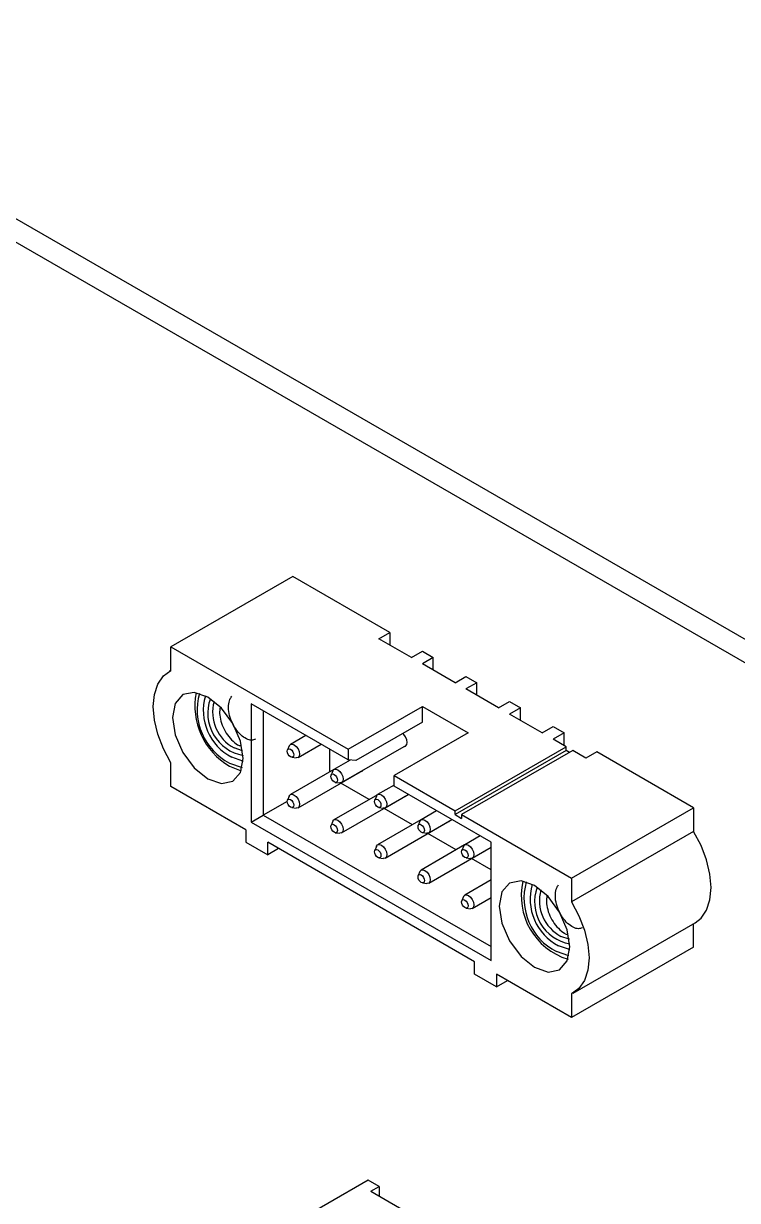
# Model space of a CAD drawing. Header units: millimetres. Extents: x 461 to 1302, y 117 to 711.
# Drawn here: x 919.2 to 965.5, y 325.6 to 402 of the extents above; entities that cross this region are included whole.
import ezdxf

# ---------------------------------------------------------------- set-up
doc = ezdxf.new("R2010")
doc.units = ezdxf.units.MM
doc.layers.get('0').update_dxf_attribs({"lineweight": 50})

msp = doc.modelspace()

# ---------------------------------------------------------------- linework, layer by layer
at = {"color": 7, "linetype": 'Continuous', "lineweight": 25}
for p, q in [((1009.818, 336.709), (896.682, 402.02)), ((895.373, 401.265), (1008.509, 335.953)), ((936.646, 366.102), (928.726, 361.53)), ((942.939, 362.469), (936.646, 366.102)), ((942.232, 362.061), (942.939, 362.469)), ((942.939, 362.469), (942.939, 361.653)), ((944.353, 360.836), (942.232, 362.061)), ((928.726, 359.992), (928.726, 361.53)), ((928.726, 361.53), (940.252, 354.876)), ((944.353, 360.836), (945.06, 361.244)), ((945.06, 361.244), (945.767, 360.836)), ((945.767, 360.836), (945.06, 360.428)), ((947.181, 359.203), (945.06, 360.428)), ((945.767, 360.02), (945.767, 360.836)), ((928.726, 359.996), (928.63, 359.941)), ((947.181, 359.203), (947.889, 359.612)), ((947.889, 359.612), (948.596, 359.203)), ((948.596, 359.203), (947.889, 358.795)), ((950.01, 357.571), (947.889, 358.795)), ((948.596, 358.387), (948.596, 359.203)), ((930.974, 358.348), (930.946, 358.28)), ((940.252, 354.186), (933.956, 357.82)), ((933.956, 357.82), (933.956, 350.138)), ((950.01, 357.571), (950.717, 357.979)), ((950.717, 357.979), (951.424, 357.571)), ((934.736, 357.37), (934.736, 350.589)), ((940.252, 354.876), (945.06, 357.652)), ((945.06, 357.652), (948.03, 355.938)), ((945.06, 356.632), (945.06, 357.652)), ((951.424, 357.571), (950.717, 357.162)), ((952.838, 355.938), (950.717, 357.162)), ((951.424, 356.754), (951.424, 357.571)), ((945.06, 356.632), (940.747, 354.141)), ((952.838, 355.938), (953.545, 356.346)), ((953.545, 356.346), (954.253, 355.938)), ((937.498, 355.775), (936.495, 355.196)), ((948.03, 355.938), (943.222, 353.162)), ((954.253, 355.938), (953.545, 355.53)), ((954.394, 355.04), (953.545, 355.53)), ((954.253, 355.121), (954.253, 355.938)), ((936.415, 355.1), (936.306, 354.833)), ((936.989, 354.34), (938.486, 355.205)), ((939.05, 353.405), (939.05, 354.88)), ((939.817, 352.708), (944.027, 355.138)), ((940.252, 354.876), (940.252, 354.186)), ((947.181, 350.876), (954.394, 355.04)), ((954.394, 354.795), (947.181, 350.631)), ((954.818, 354.795), (947.606, 350.631)), ((954.394, 354.795), (954.394, 355.04)), ((954.606, 354.672), (954.394, 354.795)), ((955.667, 354.305), (954.818, 354.795)), ((928.726, 352.467), (928.726, 354.005)), ((933.35, 354.116), (933.423, 354.106)), ((936.58, 354.358), (936.866, 354.319)), ((940.382, 354.174), (939.323, 353.563)), ((940.747, 354.141), (940.252, 354.186)), ((956.374, 354.713), (955.667, 354.305)), ((962.667, 351.08), (956.374, 354.713)), ((932.544, 353.773), (933.3, 353.484)), ((939.313, 353.557), (936.495, 351.93)), ((936.989, 351.074), (941.199, 353.504)), ((939.244, 353.468), (939.134, 353.2)), ((933.605, 349.65), (928.726, 352.467)), ((939.408, 352.726), (939.695, 352.687)), ((941.596, 351.609), (939.756, 352.671)), ((943.222, 352.548), (942.152, 351.93)), ((943.222, 353.162), (947.181, 350.876)), ((943.222, 352.471), (943.222, 353.162)), ((949.518, 348.837), (943.222, 352.471)), ((936.415, 351.834), (936.306, 351.567)), ((942.141, 351.924), (939.323, 350.297)), ((939.817, 349.441), (944.027, 351.872)), ((942.072, 351.835), (941.963, 351.567)), ((942.646, 351.075), (944.143, 351.939)), ((936.292, 351.487), (934.736, 350.589)), ((936.58, 351.092), (936.866, 351.053)), ((942.237, 351.093), (942.523, 351.054)), ((944.424, 349.976), (942.584, 351.039)), ((954.748, 346.508), (962.667, 351.08)), ((962.667, 351.08), (962.667, 349.542)), ((933.956, 350.138), (934.736, 350.589)), ((934.736, 350.589), (949.518, 342.056)), ((939.244, 350.202), (939.134, 349.934)), ((944.97, 350.291), (942.152, 348.664)), ((942.646, 347.809), (946.855, 350.239)), ((944.901, 350.202), (944.791, 349.934)), ((945.984, 350.877), (944.98, 350.298)), ((945.474, 349.442), (946.972, 350.306)), ((947.181, 350.631), (947.181, 350.876)), ((947.181, 350.631), (947.606, 350.386)), ((947.606, 350.631), (947.606, 350.386)), ((947.606, 350.631), (954.748, 346.508)), ((933.605, 349.65), (933.605, 348.833)), ((933.956, 350.138), (949.518, 341.154)), ((939.408, 349.459), (939.695, 349.42)), ((945.065, 349.46), (945.352, 349.421)), ((947.253, 348.343), (945.413, 349.406)), ((962.667, 349.542), (954.748, 344.97)), ((933.605, 348.833), (935.019, 348.017)), ((948.454, 341.078), (935.019, 348.834)), ((935.019, 348.017), (935.019, 348.834)), ((947.798, 348.658), (944.98, 347.031)), ((948.812, 349.244), (947.809, 348.665)), ((949.518, 341.154), (949.518, 348.837)), ((935.726, 348.425), (935.019, 348.017)), ((942.072, 348.569), (941.963, 348.301)), ((945.474, 346.176), (949.518, 348.51)), ((947.729, 348.569), (947.62, 348.302)), ((948.302, 347.809), (949.518, 348.511)), ((942.237, 347.827), (942.523, 347.788)), ((947.894, 347.827), (948.18, 347.788)), ((949.518, 347.036), (948.241, 347.773)), ((944.901, 346.936), (944.791, 346.668)), ((949.518, 346.385), (947.809, 345.399)), ((954.748, 346.508), (954.748, 344.97)), ((945.065, 346.194), (945.352, 346.155)), ((952.187, 346.102), (952.159, 346.034)), ((947.729, 345.303), (947.62, 345.035)), ((948.302, 344.543), (949.518, 345.245)), ((947.894, 344.561), (948.18, 344.522)), ((954.843, 339.034), (962.763, 343.606)), ((962.667, 342.016), (962.667, 343.551)), ((954.563, 341.87), (954.636, 341.86)), ((962.667, 342.016), (954.748, 337.445)), ((948.454, 340.261), (948.454, 341.078)), ((949.869, 339.445), (948.454, 340.261)), ((954.748, 337.445), (949.869, 340.261)), ((949.869, 340.261), (949.869, 339.445)), ((949.869, 339.445), (950.576, 339.853)), ((954.748, 338.983), (954.748, 337.445)), ((941.542, 326.887), (934.645, 322.905)), ((942.26, 326.472), (941.542, 326.887)), ((941.721, 326.161), (942.26, 326.472)), ((942.26, 326.472), (942.26, 325.891)), ((941.721, 326.161), (949.336, 321.765)), ((942.26, 325.891), (942.224, 325.87))]:
    msp.add_line(p, q, dxfattribs=at)
at = {"color": 7, "linetype": 'Continuous', "lineweight": 25, "flags": 128}
for points in [[(928.726, 354.005), (928.247, 354.912), (927.89, 355.848), (927.669, 356.774), (927.595, 357.651), (927.669, 358.443), (927.89, 359.114), (928.247, 359.638), (928.726, 359.992)], [(931.13, 352.957), (932.01, 352.651), (932.755, 352.796), (933.253, 353.369), (933.428, 354.284), (933.253, 355.4), (932.755, 356.549), (932.01, 357.554), (931.13, 358.264), (930.251, 358.57), (929.505, 358.425), (929.007, 357.852), (928.832, 356.937), (929.007, 355.821), (929.505, 354.672), (930.251, 353.666), (931.13, 352.957)], [(943.9, 355.065), (943.972, 355.087), (944.05, 355.177), (944.077, 355.321), (944.05, 355.496), (943.972, 355.676), (943.855, 355.834), (943.787, 355.897)], [(933.392, 354.778), (933.385, 354.778), (932.843, 354.966)], [(936.504, 354.386), (936.423, 354.452), (936.354, 354.544), (936.308, 354.65), (936.292, 354.753), (936.308, 354.838), (936.354, 354.891), (936.423, 354.904), (936.504, 354.876), (936.585, 354.81), (936.654, 354.718), (936.7, 354.612), (936.716, 354.509), (936.7, 354.424), (936.654, 354.371), (936.585, 354.358), (936.504, 354.386)], [(936.415, 355.1), (936.419, 355.109), (936.495, 355.196), (936.608, 355.218), (936.742, 355.172), (936.875, 355.064), (936.989, 354.911), (937.065, 354.736), (937.091, 354.567), (937.065, 354.427), (936.989, 354.34), (936.875, 354.318), (936.866, 354.319)], [(933.423, 354.108), (933.398, 354.11), (932.686, 354.358)], [(932.544, 353.977), (933.356, 353.695), (933.363, 353.694)], [(939.333, 352.753), (939.251, 352.819), (939.183, 352.912), (939.137, 353.018), (939.12, 353.121), (939.137, 353.205), (939.183, 353.258), (939.251, 353.271), (939.333, 353.243), (939.414, 353.178), (939.483, 353.085), (939.529, 352.979), (939.545, 352.876), (939.529, 352.791), (939.483, 352.738), (939.414, 352.725), (939.333, 352.753)], [(939.244, 353.468), (939.247, 353.476), (939.323, 353.563), (939.437, 353.585), (939.57, 353.539), (939.704, 353.431), (939.817, 353.278), (939.893, 353.103), (939.92, 352.934), (939.893, 352.795), (939.817, 352.708), (939.704, 352.686), (939.695, 352.687)], [(941.072, 353.431), (941.143, 353.454), (941.199, 353.504)], [(936.415, 351.834), (936.419, 351.843), (936.495, 351.93), (936.608, 351.952), (936.742, 351.905), (936.875, 351.798), (936.989, 351.645), (937.065, 351.47), (937.091, 351.3), (937.065, 351.161), (936.989, 351.074), (936.875, 351.052), (936.866, 351.053)], [(942.072, 351.835), (942.076, 351.843), (942.152, 351.93), (942.265, 351.952), (942.399, 351.906), (942.532, 351.798), (942.646, 351.645), (942.721, 351.471), (942.748, 351.301), (942.721, 351.162), (942.646, 351.075), (942.532, 351.053), (942.523, 351.054)], [(943.9, 351.798), (943.972, 351.821), (944.027, 351.872)], [(936.504, 351.12), (936.423, 351.185), (936.354, 351.278), (936.308, 351.384), (936.292, 351.487), (936.308, 351.572), (936.354, 351.625), (936.423, 351.638), (936.504, 351.61), (936.585, 351.544), (936.654, 351.451), (936.7, 351.345), (936.716, 351.242), (936.7, 351.158), (936.654, 351.105), (936.585, 351.092), (936.504, 351.12)], [(942.161, 351.12), (942.08, 351.186), (942.011, 351.279), (941.965, 351.385), (941.949, 351.488), (941.965, 351.572), (942.011, 351.625), (942.08, 351.639), (942.161, 351.61), (942.242, 351.545), (942.311, 351.452), (942.357, 351.346), (942.373, 351.243), (942.357, 351.158), (942.311, 351.106), (942.242, 351.092), (942.161, 351.12)], [(939.244, 350.202), (939.247, 350.21), (939.323, 350.297), (939.437, 350.319), (939.57, 350.273), (939.704, 350.165), (939.817, 350.012), (939.893, 349.837), (939.92, 349.668), (939.893, 349.529), (939.817, 349.441), (939.704, 349.419), (939.695, 349.42)], [(944.901, 350.202), (944.904, 350.21), (944.98, 350.298), (945.093, 350.32), (945.227, 350.273), (945.361, 350.165), (945.474, 350.012), (945.55, 349.838), (945.576, 349.668), (945.55, 349.529), (945.474, 349.442), (945.361, 349.42), (945.352, 349.421)], [(946.729, 350.166), (946.8, 350.188), (946.855, 350.239)], [(939.333, 349.487), (939.251, 349.553), (939.183, 349.645), (939.137, 349.751), (939.12, 349.854), (939.137, 349.939), (939.183, 349.992), (939.251, 350.005), (939.333, 349.977), (939.414, 349.911), (939.483, 349.819), (939.529, 349.713), (939.545, 349.61), (939.529, 349.525), (939.483, 349.472), (939.414, 349.459), (939.333, 349.487)], [(944.989, 349.488), (944.908, 349.553), (944.839, 349.646), (944.793, 349.752), (944.777, 349.855), (944.793, 349.939), (944.839, 349.992), (944.908, 350.006), (944.989, 349.978), (945.071, 349.912), (945.139, 349.819), (945.185, 349.713), (945.202, 349.61), (945.185, 349.526), (945.139, 349.473), (945.071, 349.459), (944.989, 349.488)], [(962.763, 343.606), (963.146, 343.909), (963.503, 344.432), (963.724, 345.104), (963.799, 345.895), (963.724, 346.772), (963.503, 347.699), (963.146, 348.635), (962.667, 349.542)], [(942.072, 348.569), (942.076, 348.577), (942.152, 348.664), (942.265, 348.686), (942.399, 348.64), (942.532, 348.532), (942.646, 348.379), (942.721, 348.204), (942.748, 348.035), (942.721, 347.896), (942.646, 347.809), (942.532, 347.787), (942.523, 347.788)], [(947.729, 348.569), (947.733, 348.578), (947.808, 348.665), (947.922, 348.687), (948.055, 348.64), (948.189, 348.532), (948.302, 348.38), (948.378, 348.205), (948.405, 348.035), (948.378, 347.896), (948.302, 347.809), (948.189, 347.787), (948.18, 347.788)], [(942.161, 347.854), (942.08, 347.92), (942.011, 348.013), (941.965, 348.119), (941.949, 348.222), (941.965, 348.306), (942.011, 348.359), (942.08, 348.372), (942.161, 348.344), (942.242, 348.279), (942.311, 348.186), (942.357, 348.08), (942.373, 347.977), (942.357, 347.892), (942.311, 347.839), (942.242, 347.826), (942.161, 347.854)], [(947.818, 347.855), (947.737, 347.92), (947.668, 348.013), (947.622, 348.119), (947.606, 348.222), (947.622, 348.307), (947.668, 348.36), (947.737, 348.373), (947.818, 348.345), (947.899, 348.279), (947.968, 348.186), (948.014, 348.08), (948.03, 347.977), (948.014, 347.893), (947.968, 347.84), (947.899, 347.827), (947.818, 347.855)], [(944.989, 346.221), (944.908, 346.287), (944.839, 346.38), (944.793, 346.486), (944.777, 346.589), (944.793, 346.673), (944.839, 346.726), (944.908, 346.74), (944.989, 346.711), (945.071, 346.646), (945.139, 346.553), (945.185, 346.447), (945.202, 346.344), (945.185, 346.26), (945.139, 346.207), (945.071, 346.193), (944.989, 346.221)], [(944.901, 346.936), (944.904, 346.944), (944.98, 347.031), (945.093, 347.053), (945.227, 347.007), (945.361, 346.899), (945.474, 346.746), (945.55, 346.572), (945.576, 346.402), (945.55, 346.263), (945.474, 346.176), (945.361, 346.154), (945.352, 346.155)], [(952.343, 346.018), (951.464, 346.324), (950.718, 346.179), (950.22, 345.606), (950.045, 344.691), (950.22, 343.574), (950.718, 342.426), (951.464, 341.42), (952.343, 340.711), (953.223, 340.405), (953.968, 340.55), (954.467, 341.123), (954.641, 342.038), (954.467, 343.154), (953.968, 344.303), (953.223, 345.308), (952.343, 346.018)], [(947.818, 344.589), (947.737, 344.654), (947.668, 344.747), (947.622, 344.853), (947.606, 344.956), (947.622, 345.04), (947.668, 345.093), (947.737, 345.107), (947.818, 345.079), (947.899, 345.013), (947.968, 344.92), (948.014, 344.814), (948.03, 344.711), (948.014, 344.627), (947.968, 344.574), (947.899, 344.56), (947.818, 344.589)], [(947.729, 345.303), (947.733, 345.311), (947.808, 345.399), (947.922, 345.421), (948.055, 345.374), (948.189, 345.266), (948.302, 345.113), (948.378, 344.939), (948.405, 344.769), (948.378, 344.63), (948.302, 344.543), (948.189, 344.521), (948.18, 344.522)], [(954.748, 344.97), (955.226, 344.063), (955.584, 343.127), (955.804, 342.2), (955.879, 341.323), (955.804, 340.532), (955.584, 339.861), (955.226, 339.337), (954.748, 338.983)], [(954.605, 342.532), (954.598, 342.532), (954.057, 342.72)], [(954.636, 341.862), (954.612, 341.864), (953.899, 342.112)], [(954.576, 341.448), (954.569, 341.449), (953.758, 341.731)]]:
    msp.add_lwpolyline(points, dxfattribs=at)
at = {"color": 7, "linetype": 'Continuous', "lineweight": 25}
for centre, radius, start, end in [((934.853, 357.704), 4.558, 169.2644, 239.57315), ((934.352, 357.445), 3.911, 164.30753, 242.46199), ((934.264, 357.396), 3.423, 163.85571, 242.54843), ((933.906, 357.213), 2.776, 160.03688, 259.9577), ((934.049, 357.278), 2.607, 164.25008, 242.46342), ((955.772, 345.344), 4.294, 167.03979, 252.95485), ((955.565, 345.198), 3.91, 164.29814, 242.47139), ((955.477, 345.149), 3.423, 163.8529, 242.55123), ((955.119, 344.967), 2.776, 160.03688, 259.9577), ((955.262, 345.032), 2.606, 164.24976, 242.46391)]:
    msp.add_arc(centre, radius, start, end, dxfattribs=at)
for points, knots in [([(934.224, 355.531), (934.144, 355.499), (933.975, 355.43), (933.636, 355.535), (933.273, 355.79), (932.937, 356.185), (932.666, 356.67), (932.497, 357.206), (932.458, 357.709), (932.536, 358.088), (932.641, 358.252), (932.681, 358.316)], [0, 0, 0, 0, 0.106943, 0.224407, 0.341905, 0.459368, 0.576866, 0.694332, 0.817954, 0.928942, 1, 1, 1, 1]), ([(931.94, 357.614), (931.925, 357.549), (931.88, 357.356), (931.908, 356.954), (932.051, 356.434), (932.316, 355.913), (932.668, 355.473), (932.998, 355.184), (933.188, 355.118), (933.247, 355.098)], [0, 0, 0, 0, 0.07731, 0.231686, 0.398595, 0.570516, 0.742605, 0.919879, 1, 1, 1, 1]), ([(955.438, 343.285), (955.357, 343.253), (955.189, 343.184), (954.849, 343.289), (954.486, 343.544), (954.15, 343.939), (953.879, 344.424), (953.711, 344.959), (953.671, 345.463), (953.749, 345.842), (953.854, 346.006), (953.895, 346.07)], [0, 0, 0, 0, 0.106943, 0.224408, 0.341907, 0.459368, 0.576868, 0.694331, 0.817954, 0.928942, 1, 1, 1, 1]), ([(953.149, 345.345), (953.136, 345.288), (953.093, 345.102), (953.122, 344.708), (953.264, 344.188), (953.53, 343.667), (953.882, 343.225), (954.228, 342.927), (954.433, 342.857), (954.508, 342.832)], [0, 0, 0, 0, 0.067763, 0.220169, 0.384942, 0.554665, 0.724554, 0.899562, 1, 1, 1, 1])]:
    msp.add_open_spline(points, degree=3, knots=knots, dxfattribs=at)

doc.saveas('drawing.dxf')
